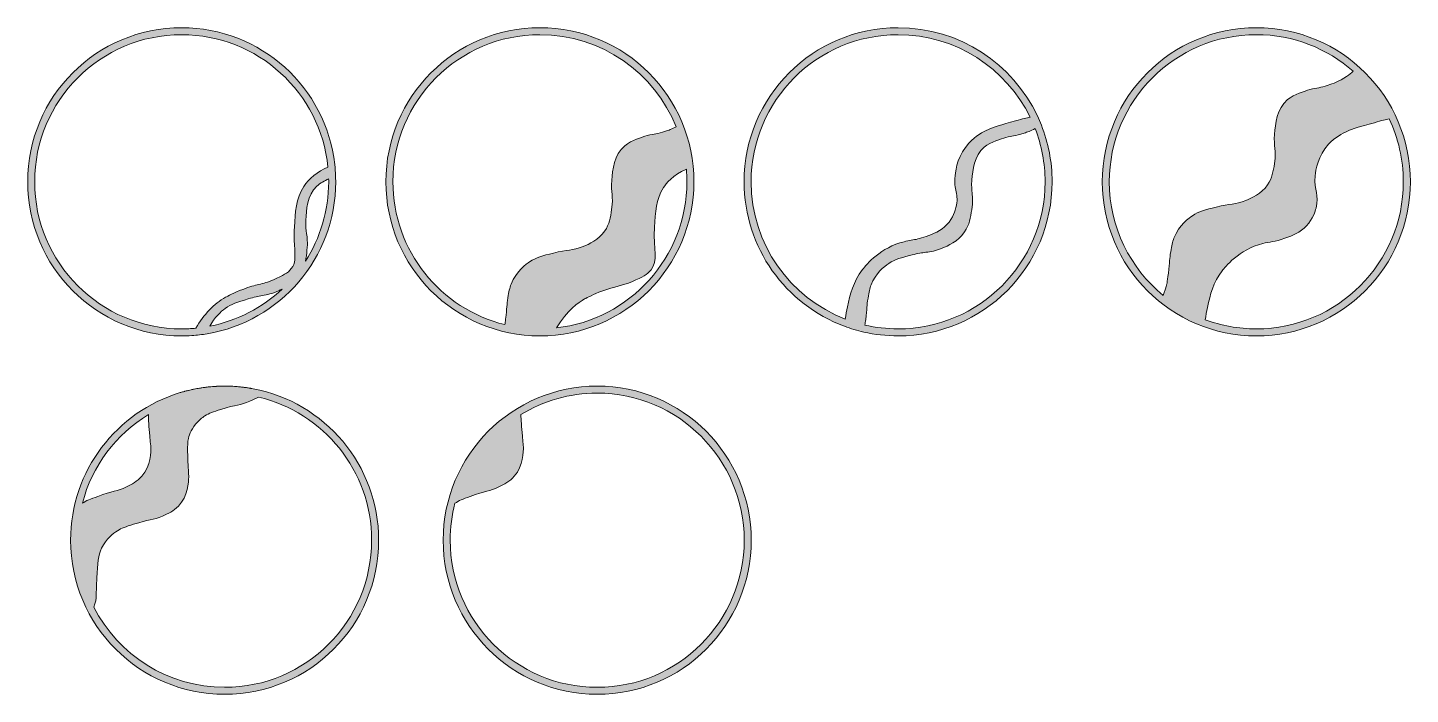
# Model space of a CAD drawing. Extents: x -1557 to 5989, y -1523 to 529.
# Drawn here: x 1743 to 5989, y -1523 to 523 of the extents above; entities that cross this region are included whole.
import ezdxf

# ---------------------------------------------------------------- set-up
doc = ezdxf.new("R2010")
doc.units = 0
doc.header["$MEASUREMENT"] = 0
doc.layers.add('Layer 1', color=7, linetype='Continuous')

msp = doc.modelspace()

# ---------------------------------------------------------------- hatches: boundary and pattern name
at = {"layer": 'Layer 1', "true_color": 0xef6536}
h = msp.add_hatch(color=13, dxfattribs=at)
h.dxf.hatch_style = 2
edge = h.paths.add_edge_path()
edge.add_spline(control_points=[(2688.6, 67), (2688.2, 79.2), (2687.3, 91.2), (2686, 103.1), (2659.6, 339.3), (2459.3, 522.9), (2216, 522.9), (1954.8, 522.9), (1743.1, 311.2), (1743.1, 50), (1743.1, -211.2), (1954.8, -422.9), (2216, -422.9), (2226.5, -422.9), (2236.9, -422.6), (2247.3, -421.9), (2263.1, -420.9), (2278.8, -419.1), (2294.2, -416.5), (2518.2, -379.2), (2688.9, -184.6), (2688.9, 50), (2688.9, 55.7), (2688.8, 61.4), (2688.6, 67)], knot_values=[0, 0, 0, 0, 1, 1, 1, 2, 2, 2, 3, 3, 3, 4, 4, 4, 5, 5, 5, 6, 6, 6, 7, 7, 7, 8, 8, 8, 8], degree=3, periodic=1)
edge = h.paths.add_edge_path()
edge.add_spline(control_points=[(2216, -401.4), (1967.1, -401.4), (1764.6, -198.9), (1764.6, 50), (1764.6, 298.9), (1967.1, 501.4), (2216, 501.4), (2449.7, 501.4), (2642.5, 322.9), (2665.2, 95.1), (2632.6, 80.8), (2607.1, 60.4), (2590.8, 35.2), (2566.8, -1.8), (2564.6, -44.2), (2562.1, -89.1), (2560.7, -116.2), (2562, -137.3), (2563, -154.2), (2564.8, -183.3), (2565.8, -199.4), (2552.7, -216.6), (2541.9, -230.8), (2527.2, -237.4), (2498.1, -250.4), (2480.1, -258.4), (2467.5, -261.5), (2452.9, -265.2), (2439.8, -268.4), (2424.9, -272.1), (2403.9, -280.1), (2376.3, -290.5), (2356.1, -301.5), (2350.6, -304.6), (2315.4, -324.3), (2284.2, -356.9), (2259.4, -399.3), (2245.1, -400.7), (2230.6, -401.4), (2216, -401.4)], knot_values=[0, 0, 0, 0, 1, 1, 1, 2, 2, 2, 3, 3, 3, 4, 4, 4, 5, 5, 5, 6, 6, 6, 7, 7, 7, 8, 8, 8, 9, 9, 9, 10, 10, 10, 11, 11, 11, 12, 12, 12, 13, 13, 13, 13], degree=3, periodic=1)
edge = h.paths.add_edge_path()
edge.add_spline(control_points=[(2302.9, -393), (2316.4, -365.6), (2337, -347.8), (2349.3, -339), (2368.5, -325.2), (2386.9, -319.3), (2420.6, -309.3), (2438.6, -303.9), (2451.7, -301.5), (2463.3, -299.3), (2479.4, -296.4), (2493.3, -293.8), (2513.3, -284.5), (2516.7, -283), (2520.5, -281.2), (2524.5, -279.2), (2463.9, -336.1), (2387.6, -376.4), (2302.9, -393)], knot_values=[0, 0, 0, 0, 1, 1, 1, 2, 2, 2, 3, 3, 3, 4, 4, 4, 5, 5, 5, 6, 6, 6, 6], degree=3, periodic=1)
edge = h.paths.add_edge_path()
edge.add_spline(control_points=[(2596.1, -193.2), (2598.5, -182.4), (2599.6, -171.4), (2600.8, -160.1), (2603.4, -135.3), (2601.4, -121.8), (2599.6, -108.7), (2598, -98), (2596.4, -86.9), (2597.2, -69), (2597.2, -69), (2597.3, -67.6), (2597.3, -67.6), (2598.6, -37.1), (2600.5, 9), (2631.3, 36.7), (2641.7, 46), (2654.8, 53.2), (2667.3, 58.7), (2667.4, 55.8), (2667.4, 52.9), (2667.4, 50), (2667.4, -39.5), (2641.2, -123), (2596.1, -193.2)], knot_values=[0, 0, 0, 0, 1, 1, 1, 2, 2, 2, 3, 3, 3, 4, 4, 4, 5, 5, 5, 6, 6, 6, 7, 7, 7, 8, 8, 8, 8], degree=3, periodic=1)
at = {"layer": 'Layer 1', "true_color": 0xe00724}
h = msp.add_hatch(color=242, dxfattribs=at)
h.dxf.hatch_style = 2
edge = h.paths.add_edge_path()
edge.add_spline(control_points=[(3316, 522.9), (3054.8, 522.9), (2843.1, 311.2), (2843.1, 50), (2843.1, -211.2), (3054.8, -422.9), (3316, -422.9), (3577.2, -422.9), (3788.9, -211.2), (3788.9, 50), (3788.9, 311.2), (3577.2, 522.9), (3316, 522.9)], knot_values=[0, 0, 0, 0, 1, 1, 1, 2, 2, 2, 3, 3, 3, 4, 4, 4, 4], degree=3, periodic=1)
edge = h.paths.add_edge_path()
edge.add_spline(control_points=[(2864.6, 50), (2864.6, 298.9), (3067.1, 501.4), (3316, 501.4), (3505.4, 501.4), (3667.8, 384.2), (3734.7, 218.5), (3721.7, 212), (3710.3, 208), (3701.6, 205.1), (3675.6, 196.3), (3668.7, 198.1), (3645.4, 191.6), (3627.9, 186.7), (3597.8, 177.9), (3576.9, 160.7), (3543.1, 132.9), (3539.5, 85.8), (3536.8, 54.5), (3533.3, 14.7), (3542.8, 8.4), (3536.4, -34.8), (3532.7, -59.8), (3529.5, -80), (3515.3, -100.7), (3495.5, -129.5), (3467, -141.2), (3448.6, -148.7), (3415.1, -162.4), (3400.4, -157.8), (3357.4, -168.7), (3323.4, -177.3), (3304.7, -182.4), (3284.5, -195.6), (3275.6, -201.4), (3243.2, -223.7), (3227.5, -264.2), (3222.8, -276.4), (3221.2, -286.4), (3217.8, -306.5), (3214.2, -327.9), (3215.1, -334.9), (3210.6, -372.1), (3209.8, -378.6), (3209.2, -383.9), (3208.5, -388.4), (3011.3, -340.1), (2864.6, -161.9), (2864.6, 50)], knot_values=[0, 0, 0, 0, 1, 1, 1, 2, 2, 2, 3, 3, 3, 4, 4, 4, 5, 5, 5, 6, 6, 6, 7, 7, 7, 8, 8, 8, 9, 9, 9, 10, 10, 10, 11, 11, 11, 12, 12, 12, 13, 13, 13, 14, 14, 14, 15, 15, 15, 16, 16, 16, 16], degree=3, periodic=1)
edge = h.paths.add_edge_path()
edge.add_spline(control_points=[(3366.6, -398.5), (3399.2, -344.3), (3434.7, -320.2), (3453.4, -309.7), (3461, -305.4), (3480.4, -295.2), (3506, -285.5), (3549.5, -269), (3565.4, -271.3), (3600.5, -255.7), (3630.6, -242.2), (3645.6, -235.5), (3657.3, -220.1), (3680.1, -190.1), (3664, -162.2), (3667.9, -89.4), (3670.4, -44.1), (3672.5, -3.6), (3695.6, 32), (3703.9, 44.8), (3723.4, 70.1), (3765.7, 89), (3766.8, 76.1), (3767.4, 63.1), (3767.4, 50), (3767.4, -181.8), (3591.8, -373.3), (3366.6, -398.5)], knot_values=[0, 0, 0, 0, 1, 1, 1, 2, 2, 2, 3, 3, 3, 4, 4, 4, 5, 5, 5, 6, 6, 6, 7, 7, 7, 8, 8, 8, 9, 9, 9, 9], degree=3, periodic=1)
at = {"layer": 'Layer 1', "true_color": 0xfa9f33}
h = msp.add_hatch(color=30, dxfattribs=at)
h.dxf.hatch_style = 2
edge = h.paths.add_edge_path()
edge.add_spline(control_points=[(4856, 223.9), (4852.2, 233.5), (4848.1, 242.9), (4843.7, 252.2), (4767.9, 412.2), (4604.9, 522.9), (4416, 522.9), (4154.8, 522.9), (3943.1, 311.2), (3943.1, 50), (3943.1, -153.2), (4071.3, -326.5), (4251.2, -393.4), (4270.4, -400.6), (4290.2, -406.5), (4310.5, -411.1), (4344.4, -418.9), (4379.7, -422.9), (4416, -422.9), (4677.2, -422.9), (4888.9, -211.2), (4888.9, 50), (4888.9, 111.4), (4877.3, 170), (4856, 223.9)], knot_values=[0, 0, 0, 0, 1, 1, 1, 2, 2, 2, 3, 3, 3, 4, 4, 4, 5, 5, 5, 6, 6, 6, 7, 7, 7, 8, 8, 8, 8], degree=3, periodic=1)
edge = h.paths.add_edge_path()
edge.add_spline(control_points=[(3964.6, 50), (3964.6, 298.9), (4167.1, 501.4), (4416, 501.4), (4593.8, 501.4), (4747.9, 398.1), (4821.4, 248.3), (4811.3, 246.7), (4798.3, 243), (4776.8, 237), (4731, 224.1), (4708, 217.6), (4693.4, 210.6), (4676.8, 202.6), (4654, 191.6), (4633.4, 169), (4601.4, 133.9), (4592.9, 91), (4590.7, 68.6), (4588.6, 46.2), (4591.4, 31.7), (4594, 19), (4596.9, 4.6), (4599.3, -7.8), (4593.7, -29), (4591.7, -36.8), (4585.5, -60.3), (4565.7, -81.5), (4546.8, -101.7), (4524.9, -109.6), (4501.7, -117.9), (4481.8, -125), (4468.9, -127.2), (4456.4, -129.3), (4449.5, -130.5), (4442.3, -131.7), (4434.1, -133.8), (4363.4, -151.4), (4318.8, -203.6), (4306.8, -219.2), (4277.6, -257.2), (4269.2, -294.6), (4260.3, -334.2), (4257.6, -346.3), (4255.4, -358.7), (4253.7, -371.2), (4084.7, -305.9), (3964.6, -141.7), (3964.6, 50)], knot_values=[0, 0, 0, 0, 1, 1, 1, 2, 2, 2, 3, 3, 3, 4, 4, 4, 5, 5, 5, 6, 6, 6, 7, 7, 7, 8, 8, 8, 9, 9, 9, 10, 10, 10, 11, 11, 11, 12, 12, 12, 13, 13, 13, 14, 14, 14, 15, 15, 15, 16, 16, 16, 16], degree=3, periodic=1)
edge = h.paths.add_edge_path()
edge.add_spline(control_points=[(4416, -401.4), (4381, -401.4), (4346.9, -397.4), (4314.2, -389.8), (4314.9, -384.9), (4315.6, -379.2), (4316.4, -372.8), (4318.4, -355.6), (4319.4, -344.8), (4320.1, -336.1), (4321, -326.1), (4321.6, -318.8), (4323.6, -307.2), (4326.8, -287.7), (4328.5, -277.9), (4332.9, -266.3), (4346.5, -231.2), (4373, -210), (4387.6, -200.4), (4406.9, -187.8), (4425.3, -182.8), (4458.8, -174.3), (4476.7, -169.8), (4489.7, -168), (4501.1, -166.4), (4517.1, -164.2), (4530.8, -162.3), (4550.8, -154.1), (4568.9, -146.7), (4599.3, -134.2), (4620, -104), (4635.3, -81.8), (4638.6, -59.4), (4642.2, -35.6), (4645.8, -11.4), (4644.4, 2), (4643.2, 14.9), (4642.1, 25.5), (4641, 36.4), (4642.6, 54), (4642.6, 54), (4642.7, 55.5), (4642.7, 55.5), (4645.3, 85.3), (4649.2, 130.4), (4680.6, 156.2), (4701.1, 173.1), (4732.1, 181.8), (4747, 186), (4756.7, 188.7), (4763.5, 190), (4770.2, 191.2), (4779.4, 192.8), (4788.2, 194.4), (4803.5, 199.6), (4811.5, 202.3), (4823.3, 206.3), (4836.9, 213.1), (4856.6, 162.5), (4867.4, 107.5), (4867.4, 50), (4867.4, -198.9), (4664.9, -401.4), (4416, -401.4)], knot_values=[0, 0, 0, 0, 1, 1, 1, 2, 2, 2, 3, 3, 3, 4, 4, 4, 5, 5, 5, 6, 6, 6, 7, 7, 7, 8, 8, 8, 9, 9, 9, 10, 10, 10, 11, 11, 11, 12, 12, 12, 13, 13, 13, 14, 14, 14, 15, 15, 15, 16, 16, 16, 17, 17, 17, 18, 18, 18, 19, 19, 19, 20, 20, 20, 21, 21, 21, 21], degree=3, periodic=1)
at = {"layer": 'Layer 1', "true_color": 0xf98700}
h = msp.add_hatch(color=30, dxfattribs=at)
h.dxf.hatch_style = 2
edge = h.paths.add_edge_path()
edge.add_spline(control_points=[(5516, 522.9), (5254.8, 522.9), (5043.1, 311.2), (5043.1, 50), (5043.1, -211.2), (5254.8, -422.9), (5516, -422.9), (5777.2, -422.9), (5988.9, -211.2), (5988.9, 50), (5988.9, 311.2), (5777.2, 522.9), (5516, 522.9)], knot_values=[0, 0, 0, 0, 1, 1, 1, 2, 2, 2, 3, 3, 3, 4, 4, 4, 4], degree=3, periodic=1)
edge = h.paths.add_edge_path()
edge.add_spline(control_points=[(5064.6, 50), (5064.6, 298.9), (5267.1, 501.4), (5516, 501.4), (5629.8, 501.4), (5733.9, 459), (5813.4, 389.3), (5807.6, 384.1), (5800.8, 378.7), (5793.1, 373.4), (5770.5, 358), (5750.3, 351), (5736.8, 346.4), (5710.8, 337.6), (5703.9, 339.4), (5680.6, 332.9), (5663.1, 328), (5633, 319.2), (5612.1, 302), (5578.3, 274.2), (5574.7, 227.1), (5572, 195.8), (5568.5, 156), (5578.1, 149.7), (5571.7, 106.5), (5567.9, 81.5), (5564.7, 61.3), (5550.5, 40.6), (5530.8, 11.8), (5502.2, 0.1), (5483.8, -7.4), (5450.3, -21.1), (5435.7, -16.5), (5392.6, -27.4), (5358.6, -36), (5339.9, -41), (5319.7, -54.3), (5310.8, -60.1), (5278.4, -82.4), (5262.8, -122.9), (5258.1, -135.1), (5256.4, -145.1), (5253, -165.1), (5249.4, -186.6), (5250.3, -193.5), (5245.8, -230.8), (5242.4, -259.3), (5240.5, -266.8), (5239.6, -270.3), (5238.2, -275.4), (5235.2, -285.8), (5229.7, -298.7), (5129, -215.9), (5064.6, -90.3), (5064.6, 50)], knot_values=[0, 0, 0, 0, 1, 1, 1, 2, 2, 2, 3, 3, 3, 4, 4, 4, 5, 5, 5, 6, 6, 6, 7, 7, 7, 8, 8, 8, 9, 9, 9, 10, 10, 10, 11, 11, 11, 12, 12, 12, 13, 13, 13, 14, 14, 14, 15, 15, 15, 16, 16, 16, 17, 17, 17, 18, 18, 18, 18], degree=3, periodic=1)
edge = h.paths.add_edge_path()
edge.add_spline(control_points=[(5516, -401.4), (5460.9, -401.4), (5408.1, -391.5), (5359.2, -373.3), (5360.8, -361.2), (5363, -348.5), (5365.9, -335.5), (5374.9, -295.7), (5383, -259.7), (5411.4, -222.8), (5418.2, -213.9), (5462.8, -157.6), (5535.5, -139.4), (5558, -133.8), (5572, -134.6), (5603.7, -123.3), (5628.4, -114.5), (5650.5, -106.3), (5670, -85.4), (5690.3, -63.7), (5696.9, -39.7), (5699.3, -30.5), (5710.3, 11.1), (5691.9, 21.1), (5696.5, 68), (5698.3, 86.7), (5705.6, 129.9), (5737.7, 165.1), (5757.6, 186.9), (5779.5, 197.4), (5796, 205.4), (5810.1, 212.2), (5832.8, 218.6), (5878.4, 231.4), (5901.7, 238), (5914.2, 241.5), (5924, 242.9), (5951.8, 184.4), (5967.4, 119), (5967.4, 50), (5967.4, -198.9), (5764.9, -401.4), (5516, -401.4)], knot_values=[0, 0, 0, 0, 1, 1, 1, 2, 2, 2, 3, 3, 3, 4, 4, 4, 5, 5, 5, 6, 6, 6, 7, 7, 7, 8, 8, 8, 9, 9, 9, 10, 10, 10, 11, 11, 11, 12, 12, 12, 13, 13, 13, 14, 14, 14, 14], degree=3, periodic=1)
at = {"layer": 'Layer 1', "true_color": 0x6ea88f}
h = msp.add_hatch(color=113, dxfattribs=at)
h.dxf.hatch_style = 2
edge = h.paths.add_edge_path()
edge.add_spline(control_points=[(2435.9, -585.3), (2435.7, -585.2), (2435.4, -585.2), (2435.2, -585.1), (2432.9, -584.7), (2430.6, -584.3), (2428.3, -583.9), (2427.4, -583.7), (2426.5, -583.6), (2425.7, -583.4), (2422.2, -582.9), (2418.7, -582.3), (2415.3, -581.8), (2413.8, -581.6), (2412.3, -581.4), (2410.9, -581.2), (2409.1, -581), (2407.4, -580.8), (2405.6, -580.6), (2403.6, -580.3), (2401.5, -580.1), (2399.4, -579.9), (2397.6, -579.7), (2395.8, -579.5), (2394, -579.3), (2391.4, -579), (2388.9, -578.8), (2386.3, -578.6), (2385, -578.5), (2383.8, -578.4), (2382.5, -578.3), (2379.5, -578.1), (2376.4, -577.9), (2373.3, -577.7), (2372.8, -577.7), (2372.2, -577.7), (2371.7, -577.7), (2368.4, -577.5), (2365, -577.4), (2361.6, -577.3), (2360.7, -577.2), (2359.7, -577.2), (2358.8, -577.2), (2355.2, -577.1), (2351.6, -577.1), (2348, -577.1), (2344.4, -577.1), (2340.8, -577.1), (2337.2, -577.2), (2336.3, -577.2), (2335.5, -577.2), (2334.6, -577.3), (2331.1, -577.4), (2327.6, -577.5), (2324, -577.7), (2323.5, -577.7), (2323, -577.7), (2322.5, -577.8), (2319.4, -577.9), (2316.3, -578.1), (2313.2, -578.3), (2312.3, -578.4), (2311.4, -578.5), (2310.5, -578.5), (2307.2, -578.8), (2303.8, -579.1), (2300.5, -579.4), (2299.6, -579.5), (2298.7, -579.6), (2297.8, -579.7), (2295.1, -580), (2292.5, -580.3), (2289.8, -580.6), (2288.8, -580.8), (2287.8, -580.9), (2286.7, -581), (2283.6, -581.4), (2280.5, -581.8), (2277.4, -582.3), (2276.1, -582.5), (2274.9, -582.7), (2273.6, -582.9), (2271.4, -583.2), (2269.2, -583.6), (2267, -584), (2265.6, -584.2), (2264.2, -584.5), (2262.8, -584.7), (2260.1, -585.2), (2257.5, -585.7), (2254.8, -586.3), (2253.2, -586.6), (2251.6, -586.9), (2250, -587.2), (2248.4, -587.6), (2246.7, -588), (2245, -588.3), (2242.3, -589), (2239.5, -589.6), (2236.7, -590.3), (2235.4, -590.6), (2234.1, -590.9), (2232.8, -591.2), (2230.9, -591.7), (2228.9, -592.2), (2227, -592.7), (2226.1, -592.9), (2225.3, -593.2), (2224.5, -593.4), (2220.7, -594.4), (2216.9, -595.5), (2213.1, -596.6), (2212.5, -596.8), (2212, -596.9), (2211.4, -597.1), (2016.8, -655.7), (1875.1, -836.3), (1875.1, -1050), (1875.1, -1311.2), (2086.8, -1522.9), (2348, -1522.9), (2609.2, -1522.9), (2820.9, -1311.2), (2820.9, -1050), (2820.9, -818.9), (2655.1, -626.5), (2435.9, -585.3)], knot_values=[0, 0, 0, 0, 1, 1, 1, 2, 2, 2, 3, 3, 3, 4, 4, 4, 5, 5, 5, 6, 6, 6, 7, 7, 7, 8, 8, 8, 9, 9, 9, 10, 10, 10, 11, 11, 11, 12, 12, 12, 13, 13, 13, 14, 14, 14, 15, 15, 15, 16, 16, 16, 17, 17, 17, 18, 18, 18, 19, 19, 19, 20, 20, 20, 21, 21, 21, 22, 22, 22, 23, 23, 23, 24, 24, 24, 25, 25, 25, 26, 26, 26, 27, 27, 27, 28, 28, 28, 29, 29, 29, 30, 30, 30, 31, 31, 31, 32, 32, 32, 33, 33, 33, 34, 34, 34, 35, 35, 35, 36, 36, 36, 37, 37, 37, 38, 38, 38, 39, 39, 39, 40, 40, 40, 41, 41, 41, 42, 42, 42, 42], degree=3, periodic=1)
edge = h.paths.add_edge_path()
edge.add_spline(control_points=[(2113.8, -664.3), (2113.8, -679.9), (2115.6, -700.8), (2118.2, -730.3), (2120.7, -759.1), (2121.2, -755.8), (2121.2, -763.1), (2121.2, -777.9), (2121.8, -821.5), (2093.4, -853.8), (2079.2, -870.1), (2062.8, -878.3), (2046.1, -886.5), (2017.8, -900.4), (2004.5, -898.3), (1958.3, -915.4), (1935.1, -923.9), (1922.9, -928.5), (1911, -936.7), (1940.8, -821.8), (2014.9, -724.6), (2113.8, -664.3)], knot_values=[0, 0, 0, 0, 1, 1, 1, 2, 2, 2, 3, 3, 3, 4, 4, 4, 5, 5, 5, 6, 6, 6, 7, 7, 7, 7], degree=3, periodic=1)
edge = h.paths.add_edge_path()
edge.add_spline(control_points=[(2348, -1501.4), (2173.1, -1501.4), (2021, -1401.3), (1946.1, -1255.5), (1951.8, -1241.4), (1953.4, -1228.6), (1953.9, -1219.9), (1953.8, -1206.7), (1954.3, -1187.3), (1955.4, -1165.9), (1957.9, -1119.9), (1959.1, -1096.9), (1970.3, -1074.5), (1984.5, -1046), (2006.5, -1029), (2019, -1021), (2031.6, -1012.9), (2043.9, -1008.8), (2068.1, -1001.1), (2115.1, -986), (2128.2, -988.7), (2157.2, -976), (2174.2, -968.5), (2190.9, -961.1), (2205.9, -945.5), (2235.6, -914.4), (2236.9, -870.8), (2237.6, -856.1), (2237.9, -848.7), (2237.3, -852.1), (2236, -823.2), (2233.8, -773.6), (2232.9, -748.4), (2238.2, -731.4), (2242.1, -718.9), (2251.3, -698.6), (2272.8, -679.1), (2272.8, -679.1), (2272.8, -679.1), (2272.8, -679.1), (2272.8, -679.1), (2272.8, -679.1), (2272.8, -679.1), (2278.3, -674.5), (2283.4, -671), (2287.4, -668.4), (2300, -660.3), (2312.4, -656.2), (2336.6, -648.5), (2383.6, -633.5), (2396.7, -636.1), (2425.6, -623.5), (2434.5, -619.6), (2443.2, -615.7), (2451.7, -610.6), (2650.8, -657.6), (2799.4, -836.8), (2799.4, -1050), (2799.4, -1298.9), (2596.9, -1501.4), (2348, -1501.4)], knot_values=[0, 0, 0, 0, 1, 1, 1, 2, 2, 2, 3, 3, 3, 4, 4, 4, 5, 5, 5, 6, 6, 6, 7, 7, 7, 8, 8, 8, 9, 9, 9, 10, 10, 10, 11, 11, 11, 12, 12, 12, 13, 13, 13, 14, 14, 14, 15, 15, 15, 16, 16, 16, 17, 17, 17, 18, 18, 18, 19, 19, 19, 20, 20, 20, 20], degree=3, periodic=1)
at = {"layer": 'Layer 1', "true_color": 0x20584f}
h = msp.add_hatch(color=139, dxfattribs=at)
h.dxf.hatch_style = 2
edge = h.paths.add_edge_path()
edge.add_spline(control_points=[(3492, -577.1), (3230.8, -577.1), (3019.1, -788.8), (3019.1, -1050), (3019.1, -1311.2), (3230.8, -1522.9), (3492, -1522.9), (3753.2, -1522.9), (3964.9, -1311.2), (3964.9, -1050), (3964.9, -788.8), (3753.2, -577.1), (3492, -577.1)], knot_values=[0, 0, 0, 0, 1, 1, 1, 2, 2, 2, 3, 3, 3, 4, 4, 4, 4], degree=3, periodic=1)
edge = h.paths.add_edge_path()
edge.add_spline(control_points=[(3492, -1501.4), (3243.1, -1501.4), (3040.6, -1298.9), (3040.6, -1050), (3040.6, -1010.9), (3045.6, -972.9), (3055, -936.7), (3066.9, -928.5), (3079.1, -923.9), (3102.3, -915.4), (3148.5, -898.3), (3161.8, -900.4), (3190.1, -886.5), (3206.8, -878.3), (3223.2, -870.1), (3237.4, -853.8), (3265.8, -821.5), (3265.2, -777.9), (3265.2, -763.1), (3265.2, -755.8), (3264.7, -759.1), (3262.2, -730.3), (3259.6, -700.8), (3257.8, -679.9), (3257.8, -664.3), (3326.1, -622.6), (3406.3, -598.6), (3492, -598.6), (3740.9, -598.6), (3943.4, -801.1), (3943.4, -1050), (3943.4, -1298.9), (3740.9, -1501.4), (3492, -1501.4)], knot_values=[0, 0, 0, 0, 1, 1, 1, 2, 2, 2, 3, 3, 3, 4, 4, 4, 5, 5, 5, 6, 6, 6, 7, 7, 7, 8, 8, 8, 9, 9, 9, 10, 10, 10, 11, 11, 11, 11], degree=3, periodic=1)

# ---------------------------------------------------------------- linework, layer by layer
at = {"layer": 'Layer 1', "lineweight": 0}
for points, knots in [([(2688.6, 67), (2688.2, 79.2), (2687.3, 91.2), (2686, 103.1), (2659.6, 339.3), (2459.3, 522.9), (2216, 522.9), (1954.8, 522.9), (1743.1, 311.2), (1743.1, 50), (1743.1, -211.2), (1954.8, -422.9), (2216, -422.9), (2226.5, -422.9), (2236.9, -422.6), (2247.3, -421.9), (2263.1, -420.9), (2278.8, -419.1), (2294.2, -416.5), (2518.2, -379.2), (2688.9, -184.6), (2688.9, 50), (2688.9, 55.7), (2688.8, 61.4), (2688.6, 67)], [0, 0, 0, 0, 1, 1, 1, 2, 2, 2, 3, 3, 3, 4, 4, 4, 5, 5, 5, 6, 6, 6, 7, 7, 7, 8, 8, 8, 8]), ([(3316, 522.9), (3054.8, 522.9), (2843.1, 311.2), (2843.1, 50), (2843.1, -211.2), (3054.8, -422.9), (3316, -422.9), (3577.2, -422.9), (3788.9, -211.2), (3788.9, 50), (3788.9, 311.2), (3577.2, 522.9), (3316, 522.9)], [0, 0, 0, 0, 1, 1, 1, 2, 2, 2, 3, 3, 3, 4, 4, 4, 4]), ([(4856, 223.9), (4852.2, 233.5), (4848.1, 242.9), (4843.7, 252.2), (4767.9, 412.2), (4604.9, 522.9), (4416, 522.9), (4154.8, 522.9), (3943.1, 311.2), (3943.1, 50), (3943.1, -153.2), (4071.3, -326.5), (4251.2, -393.4), (4270.4, -400.6), (4290.2, -406.5), (4310.5, -411.1), (4344.4, -418.9), (4379.7, -422.9), (4416, -422.9), (4677.2, -422.9), (4888.9, -211.2), (4888.9, 50), (4888.9, 111.4), (4877.3, 170), (4856, 223.9)], [0, 0, 0, 0, 1, 1, 1, 2, 2, 2, 3, 3, 3, 4, 4, 4, 5, 5, 5, 6, 6, 6, 7, 7, 7, 8, 8, 8, 8]), ([(5516, 522.9), (5254.8, 522.9), (5043.1, 311.2), (5043.1, 50), (5043.1, -211.2), (5254.8, -422.9), (5516, -422.9), (5777.2, -422.9), (5988.9, -211.2), (5988.9, 50), (5988.9, 311.2), (5777.2, 522.9), (5516, 522.9)], [0, 0, 0, 0, 1, 1, 1, 2, 2, 2, 3, 3, 3, 4, 4, 4, 4]), ([(2216, -401.4), (1967.1, -401.4), (1764.6, -198.9), (1764.6, 50), (1764.6, 298.9), (1967.1, 501.4), (2216, 501.4), (2449.7, 501.4), (2642.5, 322.9), (2665.2, 95.1), (2632.6, 80.8), (2607.1, 60.4), (2590.8, 35.2), (2566.8, -1.8), (2564.6, -44.2), (2562.1, -89.1), (2560.7, -116.2), (2562, -137.3), (2563, -154.2), (2564.8, -183.3), (2565.8, -199.4), (2552.7, -216.6), (2541.9, -230.8), (2527.2, -237.4), (2498.1, -250.4), (2480.1, -258.4), (2467.5, -261.5), (2452.9, -265.2), (2439.8, -268.4), (2424.9, -272.1), (2403.9, -280.1), (2376.3, -290.5), (2356.1, -301.5), (2350.6, -304.6), (2315.4, -324.3), (2284.2, -356.9), (2259.4, -399.3), (2245.1, -400.7), (2230.6, -401.4), (2216, -401.4)], [0, 0, 0, 0, 1, 1, 1, 2, 2, 2, 3, 3, 3, 4, 4, 4, 5, 5, 5, 6, 6, 6, 7, 7, 7, 8, 8, 8, 9, 9, 9, 10, 10, 10, 11, 11, 11, 12, 12, 12, 13, 13, 13, 13]), ([(2864.6, 50), (2864.6, 298.9), (3067.1, 501.4), (3316, 501.4), (3505.4, 501.4), (3667.8, 384.2), (3734.7, 218.5), (3721.7, 212), (3710.3, 208), (3701.6, 205.1), (3675.6, 196.3), (3668.7, 198.1), (3645.4, 191.6), (3627.9, 186.7), (3597.8, 177.9), (3576.9, 160.7), (3543.1, 132.9), (3539.5, 85.8), (3536.8, 54.5), (3533.3, 14.7), (3542.8, 8.4), (3536.4, -34.8), (3532.7, -59.8), (3529.5, -80), (3515.3, -100.7), (3495.5, -129.5), (3467, -141.2), (3448.6, -148.7), (3415.1, -162.4), (3400.4, -157.8), (3357.4, -168.7), (3323.4, -177.3), (3304.7, -182.4), (3284.5, -195.6), (3275.6, -201.4), (3243.2, -223.7), (3227.5, -264.2), (3222.8, -276.4), (3221.2, -286.4), (3217.8, -306.5), (3214.2, -327.9), (3215.1, -334.9), (3210.6, -372.1), (3209.8, -378.6), (3209.2, -383.9), (3208.5, -388.4), (3011.3, -340.1), (2864.6, -161.9), (2864.6, 50)], [0, 0, 0, 0, 1, 1, 1, 2, 2, 2, 3, 3, 3, 4, 4, 4, 5, 5, 5, 6, 6, 6, 7, 7, 7, 8, 8, 8, 9, 9, 9, 10, 10, 10, 11, 11, 11, 12, 12, 12, 13, 13, 13, 14, 14, 14, 15, 15, 15, 16, 16, 16, 16]), ([(3964.6, 50), (3964.6, 298.9), (4167.1, 501.4), (4416, 501.4), (4593.8, 501.4), (4747.9, 398.1), (4821.4, 248.3), (4811.3, 246.7), (4798.3, 243), (4776.8, 237), (4731, 224.1), (4708, 217.6), (4693.4, 210.6), (4676.8, 202.6), (4654, 191.6), (4633.4, 169), (4601.4, 133.9), (4592.9, 91), (4590.7, 68.6), (4588.6, 46.2), (4591.4, 31.7), (4594, 19), (4596.9, 4.6), (4599.3, -7.8), (4593.7, -29), (4591.7, -36.8), (4585.5, -60.3), (4565.7, -81.5), (4546.8, -101.7), (4524.9, -109.6), (4501.7, -117.9), (4481.8, -125), (4468.9, -127.2), (4456.4, -129.3), (4449.5, -130.5), (4442.3, -131.7), (4434.1, -133.8), (4363.4, -151.4), (4318.8, -203.6), (4306.8, -219.2), (4277.6, -257.2), (4269.2, -294.6), (4260.3, -334.2), (4257.6, -346.3), (4255.4, -358.7), (4253.7, -371.2), (4084.7, -305.9), (3964.6, -141.7), (3964.6, 50)], [0, 0, 0, 0, 1, 1, 1, 2, 2, 2, 3, 3, 3, 4, 4, 4, 5, 5, 5, 6, 6, 6, 7, 7, 7, 8, 8, 8, 9, 9, 9, 10, 10, 10, 11, 11, 11, 12, 12, 12, 13, 13, 13, 14, 14, 14, 15, 15, 15, 16, 16, 16, 16]), ([(5064.6, 50), (5064.6, 298.9), (5267.1, 501.4), (5516, 501.4), (5629.8, 501.4), (5733.9, 459), (5813.4, 389.3), (5807.6, 384.1), (5800.8, 378.7), (5793.1, 373.4), (5770.5, 358), (5750.3, 351), (5736.8, 346.4), (5710.8, 337.6), (5703.9, 339.4), (5680.6, 332.9), (5663.1, 328), (5633, 319.2), (5612.1, 302), (5578.3, 274.2), (5574.7, 227.1), (5572, 195.8), (5568.5, 156), (5578.1, 149.7), (5571.7, 106.5), (5567.9, 81.5), (5564.7, 61.3), (5550.5, 40.6), (5530.8, 11.8), (5502.2, 0.1), (5483.8, -7.4), (5450.3, -21.1), (5435.7, -16.5), (5392.6, -27.4), (5358.6, -36), (5339.9, -41), (5319.7, -54.3), (5310.8, -60.1), (5278.4, -82.4), (5262.8, -122.9), (5258.1, -135.1), (5256.4, -145.1), (5253, -165.1), (5249.4, -186.6), (5250.3, -193.5), (5245.8, -230.8), (5242.4, -259.3), (5240.5, -266.8), (5239.6, -270.3), (5238.2, -275.4), (5235.2, -285.8), (5229.7, -298.7), (5129, -215.9), (5064.6, -90.3), (5064.6, 50)], [0, 0, 0, 0, 1, 1, 1, 2, 2, 2, 3, 3, 3, 4, 4, 4, 5, 5, 5, 6, 6, 6, 7, 7, 7, 8, 8, 8, 9, 9, 9, 10, 10, 10, 11, 11, 11, 12, 12, 12, 13, 13, 13, 14, 14, 14, 15, 15, 15, 16, 16, 16, 17, 17, 17, 18, 18, 18, 18]), ([(4416, -401.4), (4381, -401.4), (4346.9, -397.4), (4314.2, -389.8), (4314.9, -384.9), (4315.6, -379.2), (4316.4, -372.8), (4318.4, -355.6), (4319.4, -344.8), (4320.1, -336.1), (4321, -326.1), (4321.6, -318.8), (4323.6, -307.2), (4326.8, -287.7), (4328.5, -277.9), (4332.9, -266.3), (4346.5, -231.2), (4373, -210), (4387.6, -200.4), (4406.9, -187.8), (4425.3, -182.8), (4458.8, -174.3), (4476.7, -169.8), (4489.7, -168), (4501.1, -166.4), (4517.1, -164.2), (4530.8, -162.3), (4550.8, -154.1), (4568.9, -146.7), (4599.3, -134.2), (4620, -104), (4635.3, -81.8), (4638.6, -59.4), (4642.2, -35.6), (4645.8, -11.4), (4644.4, 2), (4643.2, 14.9), (4642.1, 25.5), (4641, 36.4), (4642.6, 54), (4642.6, 54), (4642.7, 55.5), (4642.7, 55.5), (4645.3, 85.3), (4649.2, 130.4), (4680.6, 156.2), (4701.1, 173.1), (4732.1, 181.8), (4747, 186), (4756.7, 188.7), (4763.5, 190), (4770.2, 191.2), (4779.4, 192.8), (4788.2, 194.4), (4803.5, 199.6), (4811.5, 202.3), (4823.3, 206.3), (4836.9, 213.1), (4856.6, 162.5), (4867.4, 107.5), (4867.4, 50), (4867.4, -198.9), (4664.9, -401.4), (4416, -401.4)], [0, 0, 0, 0, 1, 1, 1, 2, 2, 2, 3, 3, 3, 4, 4, 4, 5, 5, 5, 6, 6, 6, 7, 7, 7, 8, 8, 8, 9, 9, 9, 10, 10, 10, 11, 11, 11, 12, 12, 12, 13, 13, 13, 14, 14, 14, 15, 15, 15, 16, 16, 16, 17, 17, 17, 18, 18, 18, 19, 19, 19, 20, 20, 20, 21, 21, 21, 21]), ([(5516, -401.4), (5460.9, -401.4), (5408.1, -391.5), (5359.2, -373.3), (5360.8, -361.2), (5363, -348.5), (5365.9, -335.5), (5374.9, -295.7), (5383, -259.7), (5411.4, -222.8), (5418.2, -213.9), (5462.8, -157.6), (5535.5, -139.4), (5558, -133.8), (5572, -134.6), (5603.7, -123.3), (5628.4, -114.5), (5650.5, -106.3), (5670, -85.4), (5690.3, -63.7), (5696.9, -39.7), (5699.3, -30.5), (5710.3, 11.1), (5691.9, 21.1), (5696.5, 68), (5698.3, 86.7), (5705.6, 129.9), (5737.7, 165.1), (5757.6, 186.9), (5779.5, 197.4), (5796, 205.4), (5810.1, 212.2), (5832.8, 218.6), (5878.4, 231.4), (5901.7, 238), (5914.2, 241.5), (5924, 242.9), (5951.8, 184.4), (5967.4, 119), (5967.4, 50), (5967.4, -198.9), (5764.9, -401.4), (5516, -401.4)], [0, 0, 0, 0, 1, 1, 1, 2, 2, 2, 3, 3, 3, 4, 4, 4, 5, 5, 5, 6, 6, 6, 7, 7, 7, 8, 8, 8, 9, 9, 9, 10, 10, 10, 11, 11, 11, 12, 12, 12, 13, 13, 13, 14, 14, 14, 14]), ([(3366.6, -398.5), (3399.2, -344.3), (3434.7, -320.2), (3453.4, -309.7), (3461, -305.4), (3480.4, -295.2), (3506, -285.5), (3549.5, -269), (3565.4, -271.3), (3600.5, -255.7), (3630.6, -242.2), (3645.6, -235.5), (3657.3, -220.1), (3680.1, -190.1), (3664, -162.2), (3667.9, -89.4), (3670.4, -44.1), (3672.5, -3.6), (3695.6, 32), (3703.9, 44.8), (3723.4, 70.1), (3765.7, 89), (3766.8, 76.1), (3767.4, 63.1), (3767.4, 50), (3767.4, -181.8), (3591.8, -373.3), (3366.6, -398.5)], [0, 0, 0, 0, 1, 1, 1, 2, 2, 2, 3, 3, 3, 4, 4, 4, 5, 5, 5, 6, 6, 6, 7, 7, 7, 8, 8, 8, 9, 9, 9, 9]), ([(2596.1, -193.2), (2598.5, -182.4), (2599.6, -171.4), (2600.8, -160.1), (2603.4, -135.3), (2601.4, -121.8), (2599.6, -108.7), (2598, -98), (2596.4, -86.9), (2597.2, -69), (2597.2, -69), (2597.3, -67.6), (2597.3, -67.6), (2598.6, -37.1), (2600.5, 9), (2631.3, 36.7), (2641.7, 46), (2654.8, 53.2), (2667.3, 58.7), (2667.4, 55.8), (2667.4, 52.9), (2667.4, 50), (2667.4, -39.5), (2641.2, -123), (2596.1, -193.2)], [0, 0, 0, 0, 1, 1, 1, 2, 2, 2, 3, 3, 3, 4, 4, 4, 5, 5, 5, 6, 6, 6, 7, 7, 7, 8, 8, 8, 8]), ([(2302.9, -393), (2316.4, -365.6), (2337, -347.8), (2349.3, -339), (2368.5, -325.2), (2386.9, -319.3), (2420.6, -309.3), (2438.6, -303.9), (2451.7, -301.5), (2463.3, -299.3), (2479.4, -296.4), (2493.3, -293.8), (2513.3, -284.5), (2516.7, -283), (2520.5, -281.2), (2524.5, -279.2), (2463.9, -336.1), (2387.6, -376.4), (2302.9, -393)], [0, 0, 0, 0, 1, 1, 1, 2, 2, 2, 3, 3, 3, 4, 4, 4, 5, 5, 5, 6, 6, 6, 6]), ([(2435.9, -585.3), (2435.7, -585.2), (2435.4, -585.2), (2435.2, -585.1), (2432.9, -584.7), (2430.6, -584.3), (2428.3, -583.9), (2427.4, -583.7), (2426.5, -583.6), (2425.7, -583.4), (2422.2, -582.9), (2418.7, -582.3), (2415.3, -581.8), (2413.8, -581.6), (2412.3, -581.4), (2410.9, -581.2), (2409.1, -581), (2407.4, -580.8), (2405.6, -580.6), (2403.6, -580.3), (2401.5, -580.1), (2399.4, -579.9), (2397.6, -579.7), (2395.8, -579.5), (2394, -579.3), (2391.4, -579), (2388.9, -578.8), (2386.3, -578.6), (2385, -578.5), (2383.8, -578.4), (2382.5, -578.3), (2379.5, -578.1), (2376.4, -577.9), (2373.3, -577.7), (2372.8, -577.7), (2372.2, -577.7), (2371.7, -577.7), (2368.4, -577.5), (2365, -577.4), (2361.6, -577.3), (2360.7, -577.2), (2359.7, -577.2), (2358.8, -577.2), (2355.2, -577.1), (2351.6, -577.1), (2348, -577.1), (2344.4, -577.1), (2340.8, -577.1), (2337.2, -577.2), (2336.3, -577.2), (2335.5, -577.2), (2334.6, -577.3), (2331.1, -577.4), (2327.6, -577.5), (2324, -577.7), (2323.5, -577.7), (2323, -577.7), (2322.5, -577.8), (2319.4, -577.9), (2316.3, -578.1), (2313.2, -578.3), (2312.3, -578.4), (2311.4, -578.5), (2310.5, -578.5), (2307.2, -578.8), (2303.8, -579.1), (2300.5, -579.4), (2299.6, -579.5), (2298.7, -579.6), (2297.8, -579.7), (2295.1, -580), (2292.5, -580.3), (2289.8, -580.6), (2288.8, -580.8), (2287.8, -580.9), (2286.7, -581), (2283.6, -581.4), (2280.5, -581.8), (2277.4, -582.3), (2276.1, -582.5), (2274.9, -582.7), (2273.6, -582.9), (2271.4, -583.2), (2269.2, -583.6), (2267, -584), (2265.6, -584.2), (2264.2, -584.5), (2262.8, -584.7), (2260.1, -585.2), (2257.5, -585.7), (2254.8, -586.3), (2253.2, -586.6), (2251.6, -586.9), (2250, -587.2), (2248.4, -587.6), (2246.7, -588), (2245, -588.3), (2242.3, -589), (2239.5, -589.6), (2236.7, -590.3), (2235.4, -590.6), (2234.1, -590.9), (2232.8, -591.2), (2230.9, -591.7), (2228.9, -592.2), (2227, -592.7), (2226.1, -592.9), (2225.3, -593.2), (2224.5, -593.4), (2220.7, -594.4), (2216.9, -595.5), (2213.1, -596.6), (2212.5, -596.8), (2212, -596.9), (2211.4, -597.1), (2016.8, -655.7), (1875.1, -836.3), (1875.1, -1050), (1875.1, -1311.2), (2086.8, -1522.9), (2348, -1522.9), (2609.2, -1522.9), (2820.9, -1311.2), (2820.9, -1050), (2820.9, -818.9), (2655.1, -626.5), (2435.9, -585.3)], [0, 0, 0, 0, 1, 1, 1, 2, 2, 2, 3, 3, 3, 4, 4, 4, 5, 5, 5, 6, 6, 6, 7, 7, 7, 8, 8, 8, 9, 9, 9, 10, 10, 10, 11, 11, 11, 12, 12, 12, 13, 13, 13, 14, 14, 14, 15, 15, 15, 16, 16, 16, 17, 17, 17, 18, 18, 18, 19, 19, 19, 20, 20, 20, 21, 21, 21, 22, 22, 22, 23, 23, 23, 24, 24, 24, 25, 25, 25, 26, 26, 26, 27, 27, 27, 28, 28, 28, 29, 29, 29, 30, 30, 30, 31, 31, 31, 32, 32, 32, 33, 33, 33, 34, 34, 34, 35, 35, 35, 36, 36, 36, 37, 37, 37, 38, 38, 38, 39, 39, 39, 40, 40, 40, 41, 41, 41, 42, 42, 42, 42]), ([(3492, -577.1), (3230.8, -577.1), (3019.1, -788.8), (3019.1, -1050), (3019.1, -1311.2), (3230.8, -1522.9), (3492, -1522.9), (3753.2, -1522.9), (3964.9, -1311.2), (3964.9, -1050), (3964.9, -788.8), (3753.2, -577.1), (3492, -577.1)], [0, 0, 0, 0, 1, 1, 1, 2, 2, 2, 3, 3, 3, 4, 4, 4, 4]), ([(2348, -1501.4), (2173.1, -1501.4), (2021, -1401.3), (1946.1, -1255.5), (1951.8, -1241.4), (1953.4, -1228.6), (1953.9, -1219.9), (1953.8, -1206.7), (1954.3, -1187.3), (1955.4, -1165.9), (1957.9, -1119.9), (1959.1, -1096.9), (1970.3, -1074.5), (1984.5, -1046), (2006.5, -1029), (2019, -1021), (2031.6, -1012.9), (2043.9, -1008.8), (2068.1, -1001.1), (2115.1, -986), (2128.2, -988.7), (2157.2, -976), (2174.2, -968.5), (2190.9, -961.1), (2205.9, -945.5), (2235.6, -914.4), (2236.9, -870.8), (2237.6, -856.1), (2237.9, -848.7), (2237.3, -852.1), (2236, -823.2), (2233.8, -773.6), (2232.9, -748.4), (2238.2, -731.4), (2242.1, -718.9), (2251.3, -698.6), (2272.8, -679.1), (2272.8, -679.1), (2272.8, -679.1), (2272.8, -679.1), (2272.8, -679.1), (2272.8, -679.1), (2272.8, -679.1), (2278.3, -674.5), (2283.4, -671), (2287.4, -668.4), (2300, -660.3), (2312.4, -656.2), (2336.6, -648.5), (2383.6, -633.5), (2396.7, -636.1), (2425.6, -623.5), (2434.5, -619.6), (2443.2, -615.7), (2451.7, -610.6), (2650.8, -657.6), (2799.4, -836.8), (2799.4, -1050), (2799.4, -1298.9), (2596.9, -1501.4), (2348, -1501.4)], [0, 0, 0, 0, 1, 1, 1, 2, 2, 2, 3, 3, 3, 4, 4, 4, 5, 5, 5, 6, 6, 6, 7, 7, 7, 8, 8, 8, 9, 9, 9, 10, 10, 10, 11, 11, 11, 12, 12, 12, 13, 13, 13, 14, 14, 14, 15, 15, 15, 16, 16, 16, 17, 17, 17, 18, 18, 18, 19, 19, 19, 20, 20, 20, 20]), ([(3492, -1501.4), (3243.1, -1501.4), (3040.6, -1298.9), (3040.6, -1050), (3040.6, -1010.9), (3045.6, -972.9), (3055, -936.7), (3066.9, -928.5), (3079.1, -923.9), (3102.3, -915.4), (3148.5, -898.3), (3161.8, -900.4), (3190.1, -886.5), (3206.8, -878.3), (3223.2, -870.1), (3237.4, -853.8), (3265.8, -821.5), (3265.2, -777.9), (3265.2, -763.1), (3265.2, -755.8), (3264.7, -759.1), (3262.2, -730.3), (3259.6, -700.8), (3257.8, -679.9), (3257.8, -664.3), (3326.1, -622.6), (3406.3, -598.6), (3492, -598.6), (3740.9, -598.6), (3943.4, -801.1), (3943.4, -1050), (3943.4, -1298.9), (3740.9, -1501.4), (3492, -1501.4)], [0, 0, 0, 0, 1, 1, 1, 2, 2, 2, 3, 3, 3, 4, 4, 4, 5, 5, 5, 6, 6, 6, 7, 7, 7, 8, 8, 8, 9, 9, 9, 10, 10, 10, 11, 11, 11, 11]), ([(2113.8, -664.3), (2113.8, -679.9), (2115.6, -700.8), (2118.2, -730.3), (2120.7, -759.1), (2121.2, -755.8), (2121.2, -763.1), (2121.2, -777.9), (2121.8, -821.5), (2093.4, -853.8), (2079.2, -870.1), (2062.8, -878.3), (2046.1, -886.5), (2017.8, -900.4), (2004.5, -898.3), (1958.3, -915.4), (1935.1, -923.9), (1922.9, -928.5), (1911, -936.7), (1940.8, -821.8), (2014.9, -724.6), (2113.8, -664.3)], [0, 0, 0, 0, 1, 1, 1, 2, 2, 2, 3, 3, 3, 4, 4, 4, 5, 5, 5, 6, 6, 6, 7, 7, 7, 7])]:
    msp.add_open_spline(points, degree=3, knots=knots, dxfattribs=at)

doc.saveas('drawing.dxf')
